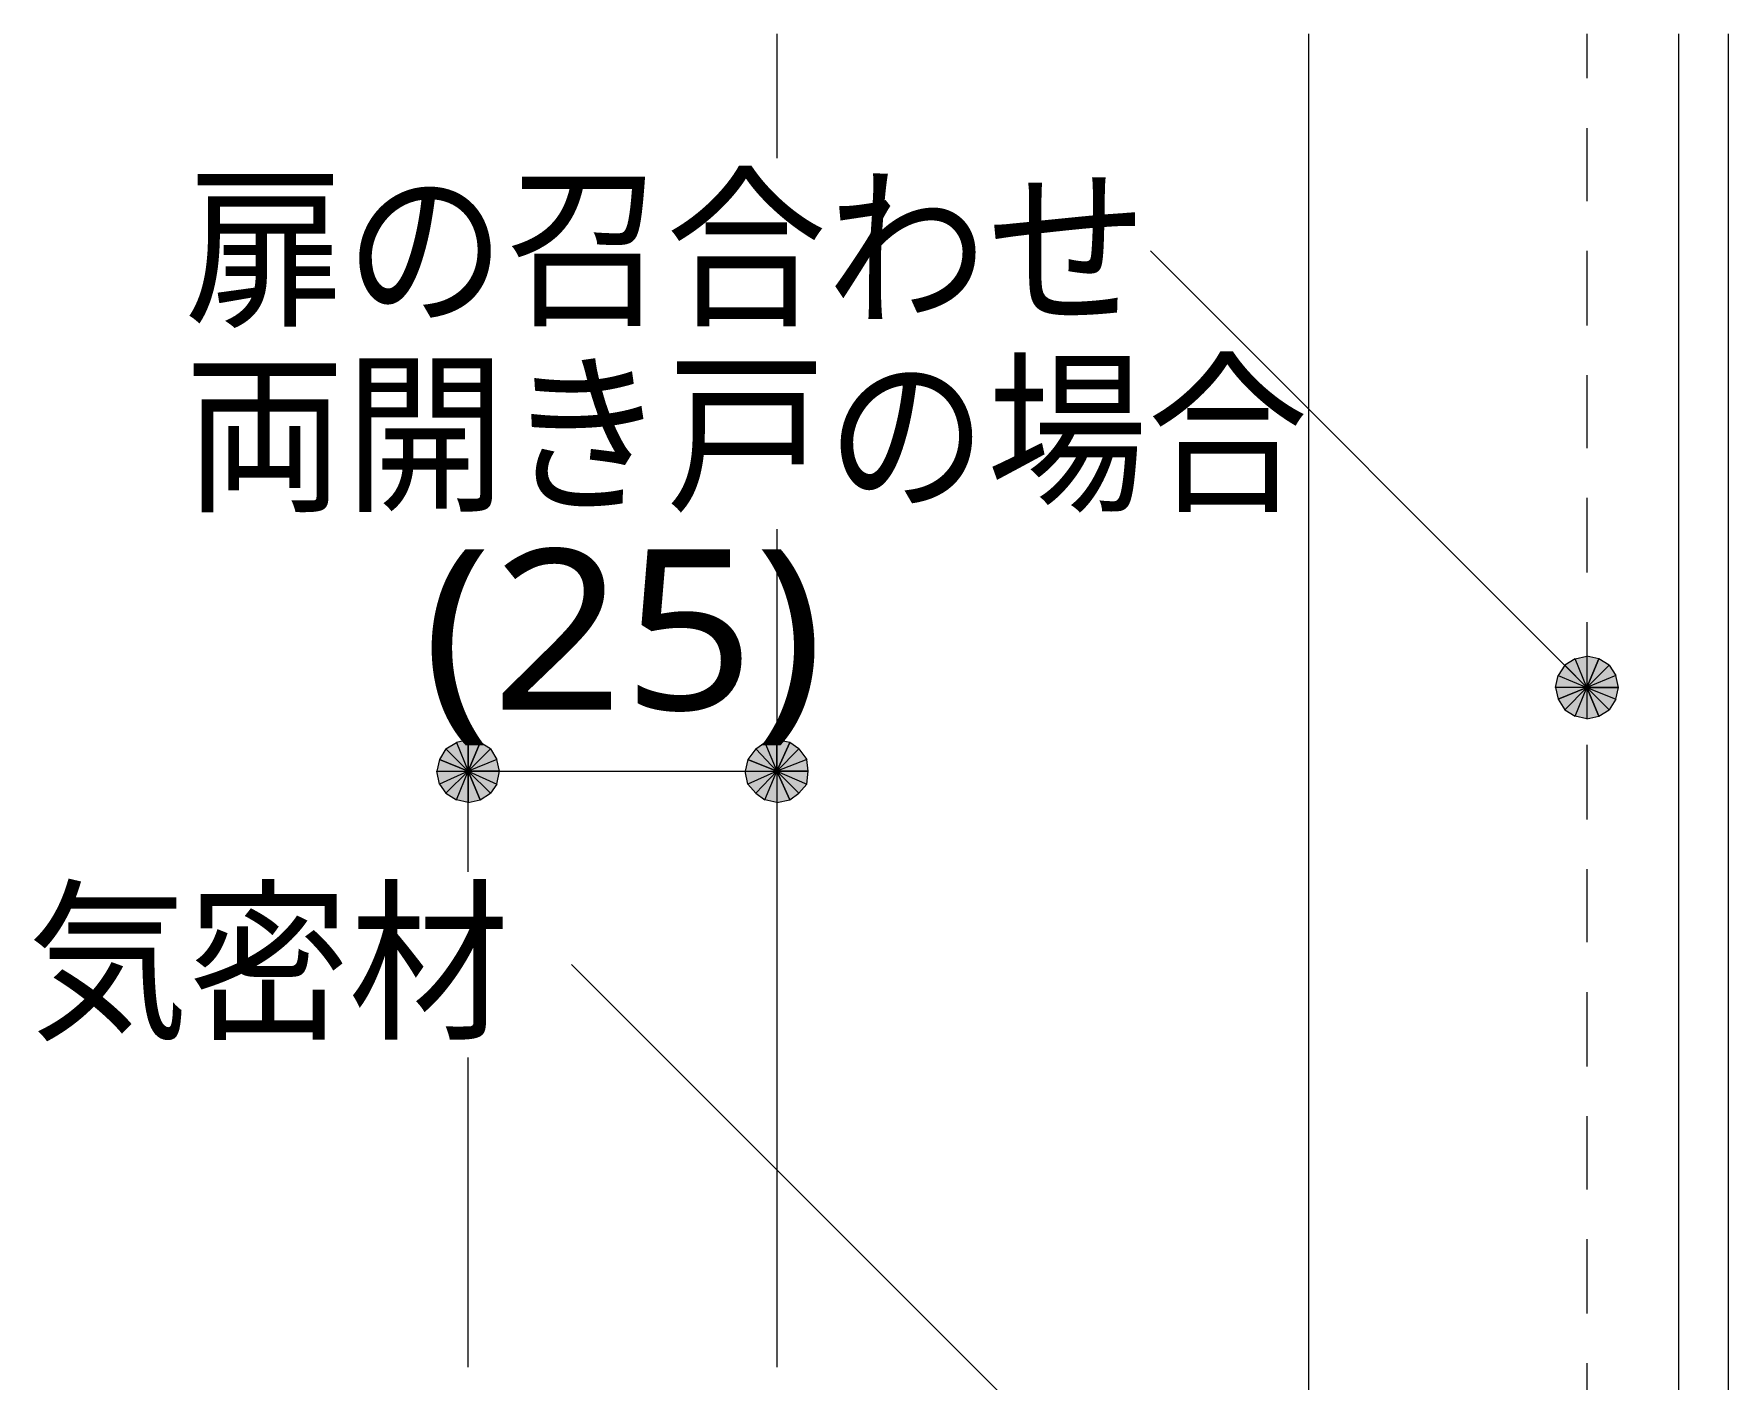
# Model space of a CAD drawing. Header units: millimetres. Extents: x 0 to 420, y 0 to 297.
# Drawn here: x 118.46 to 145.9, y 197.99 to 219.77 of the extents above; entities that cross this region are included whole.
import ezdxf
from ezdxf.enums import TextEntityAlignment as Align

# ---------------------------------------------------------------- set-up
doc = ezdxf.new("R2010")
doc.units = ezdxf.units.MM
doc.styles.add('kst32b', font='NotoSansJP-Variable.ttf')

msp = doc.modelspace()

# ---------------------------------------------------------------- hatches: boundary and pattern name
h = msp.add_hatch(color=7)
h.paths.add_polyline_path([(143.806, 209.656), (143.616, 209.698), (143.616, 209.19), (143.806, 209.656)])
h.paths.add_polyline_path([(143.616, 209.698), (143.616, 209.19), (143.425, 209.656), (143.616, 209.698)])
h.paths.add_polyline_path([(143.616, 209.19), (143.425, 209.656), (143.256, 209.55), (143.616, 209.19)])
h = msp.add_hatch(color=7)
h.paths.add_polyline_path([(144.124, 209.19), (144.082, 209.381), (143.616, 209.19), (144.124, 209.19)])
h.paths.add_polyline_path([(144.082, 209.381), (143.616, 209.19), (143.976, 209.55), (144.082, 209.381)])
h.paths.add_polyline_path([(143.616, 209.19), (143.976, 209.55), (143.806, 209.656), (143.616, 209.19)])
h = msp.add_hatch(color=7)
h.paths.add_polyline_path([(143.256, 209.55), (143.15, 209.381), (143.616, 209.19), (143.256, 209.55)])
h.paths.add_polyline_path([(143.15, 209.381), (143.616, 209.19), (143.108, 209.19), (143.15, 209.381)])
h.paths.add_polyline_path([(143.616, 209.19), (143.108, 209.19), (143.15, 209), (143.616, 209.19)])
for points in [[(143.15, 209), (143.256, 208.83), (143.616, 209.19), (143.15, 209)], [(125.688, 208.301), (125.497, 208.344), (125.497, 207.836), (125.688, 208.301)], [(130.704, 208.301), (130.493, 208.344), (130.493, 207.836), (130.704, 208.301)]]:
    msp.add_hatch(color=7).paths.add_polyline_path(points)
h = msp.add_hatch(color=7)
h.paths.add_polyline_path([(143.256, 208.83), (143.425, 208.724), (143.616, 209.19), (143.256, 208.83)])
h.paths.add_polyline_path([(143.425, 208.724), (143.616, 209.19), (143.616, 208.682), (143.425, 208.724)])
h.paths.add_polyline_path([(143.616, 209.19), (143.616, 208.682), (143.806, 208.724), (143.616, 209.19)])
h = msp.add_hatch(color=7)
h.paths.add_polyline_path([(143.806, 208.724), (143.976, 208.83), (143.616, 209.19), (143.806, 208.724)])
h.paths.add_polyline_path([(143.976, 208.83), (143.616, 209.19), (144.082, 209), (143.976, 208.83)])
h.paths.add_polyline_path([(143.616, 209.19), (144.082, 209), (144.124, 209.19), (143.616, 209.19)])
h = msp.add_hatch(color=7)
h.paths.add_polyline_path([(125.497, 208.344), (125.307, 208.301), (125.497, 207.836), (125.497, 208.344)])
h.paths.add_polyline_path([(125.307, 208.301), (125.497, 207.836), (125.137, 208.195), (125.307, 208.301)])
h.paths.add_polyline_path([(125.497, 207.836), (125.137, 208.195), (125.032, 208.026), (125.497, 207.836)])
h = msp.add_hatch(color=7)
h.paths.add_polyline_path([(126.005, 207.836), (125.963, 208.026), (125.497, 207.836), (126.005, 207.836)])
h.paths.add_polyline_path([(125.963, 208.026), (125.497, 207.836), (125.857, 208.195), (125.963, 208.026)])
h.paths.add_polyline_path([(125.497, 207.836), (125.857, 208.195), (125.688, 208.301), (125.497, 207.836)])
h = msp.add_hatch(color=7)
h.paths.add_polyline_path([(130.493, 208.344), (130.302, 208.301), (130.493, 207.836), (130.493, 208.344)])
h.paths.add_polyline_path([(130.302, 208.301), (130.493, 207.836), (130.154, 208.195), (130.302, 208.301)])
h.paths.add_polyline_path([(130.493, 207.836), (130.154, 208.195), (130.027, 208.026), (130.493, 207.836)])
h = msp.add_hatch(color=7)
h.paths.add_polyline_path([(131.001, 207.836), (130.979, 208.026), (130.493, 207.836), (131.001, 207.836)])
h.paths.add_polyline_path([(130.979, 208.026), (130.493, 207.836), (130.852, 208.195), (130.979, 208.026)])
h.paths.add_polyline_path([(130.493, 207.836), (130.852, 208.195), (130.704, 208.301), (130.493, 207.836)])
h = msp.add_hatch(color=7)
h.paths.add_polyline_path([(125.032, 208.026), (124.989, 207.836), (125.497, 207.836), (125.032, 208.026)])
h.paths.add_polyline_path([(124.989, 207.836), (125.497, 207.836), (125.032, 207.624), (124.989, 207.836)])
h.paths.add_polyline_path([(125.497, 207.836), (125.032, 207.624), (125.137, 207.476), (125.497, 207.836)])
h = msp.add_hatch(color=7)
h.paths.add_polyline_path([(130.027, 208.026), (129.985, 207.836), (130.493, 207.836), (130.027, 208.026)])
h.paths.add_polyline_path([(129.985, 207.836), (130.493, 207.836), (130.027, 207.624), (129.985, 207.836)])
h.paths.add_polyline_path([(130.493, 207.836), (130.027, 207.624), (130.154, 207.476), (130.493, 207.836)])
h = msp.add_hatch(color=7)
h.paths.add_polyline_path([(125.137, 207.476), (125.307, 207.37), (125.497, 207.836), (125.137, 207.476)])
h.paths.add_polyline_path([(125.307, 207.37), (125.497, 207.836), (125.497, 207.328), (125.307, 207.37)])
h.paths.add_polyline_path([(125.497, 207.836), (125.497, 207.328), (125.688, 207.37), (125.497, 207.836)])
h = msp.add_hatch(color=7)
h.paths.add_polyline_path([(125.688, 207.37), (125.857, 207.476), (125.497, 207.836), (125.688, 207.37)])
h.paths.add_polyline_path([(125.857, 207.476), (125.497, 207.836), (125.963, 207.624), (125.857, 207.476)])
h.paths.add_polyline_path([(125.497, 207.836), (125.963, 207.624), (126.005, 207.836), (125.497, 207.836)])
h = msp.add_hatch(color=7)
h.paths.add_polyline_path([(130.154, 207.476), (130.302, 207.37), (130.493, 207.836), (130.154, 207.476)])
h.paths.add_polyline_path([(130.302, 207.37), (130.493, 207.836), (130.493, 207.328), (130.302, 207.37)])
h.paths.add_polyline_path([(130.493, 207.836), (130.493, 207.328), (130.704, 207.37), (130.493, 207.836)])
h = msp.add_hatch(color=7)
h.paths.add_polyline_path([(130.704, 207.37), (130.852, 207.476), (130.493, 207.836), (130.704, 207.37)])
h.paths.add_polyline_path([(130.852, 207.476), (130.493, 207.836), (130.979, 207.624), (130.852, 207.476)])
h.paths.add_polyline_path([(130.493, 207.836), (130.979, 207.624), (131.001, 207.836), (130.493, 207.836)])

# ---------------------------------------------------------------- linework, layer by layer
at = {"lineweight": 13}
for points in [[(130.493, 219.773), (130.493, 217.763)], [(139.107, 219.773), (139.107, 188.934)], [(143.616, 219.773), (143.616, 219.054)], [(145.097, 219.773), (145.097, 188.934)], [(145.902, 219.773), (145.902, 187.41)], [(143.616, 218.249), (143.616, 217.064)], [(143.616, 209.19), (136.546, 216.26)], [(143.616, 216.26), (143.616, 215.053)], [(143.616, 214.249), (143.616, 213.064)], [(143.616, 212.259), (143.616, 211.053)], [(130.493, 211.751), (130.493, 198.183)], [(143.616, 210.248), (143.616, 209.063)], [(143.616, 208.259), (143.616, 207.052)], [(125.497, 207.836), (130.493, 207.836)], [(125.497, 206.206), (125.497, 207.836)], [(143.616, 206.248), (143.616, 205.063)], [(144.145, 187.727), (127.169, 204.703)], [(143.616, 204.258), (143.616, 203.052)], [(125.497, 198.183), (125.497, 203.2)], [(143.616, 202.247), (143.616, 201.062)], [(143.616, 200.258), (143.616, 199.051)], [(143.616, 198.247), (143.616, 197.062)]]:
    msp.add_lwpolyline(points, dxfattribs=at)
at = {"lineweight": 0}
for points in [[(143.616, 209.19), (143.425, 209.656), (143.256, 209.55)], [(143.616, 209.698), (143.616, 209.19), (143.425, 209.656)], [(143.806, 209.656), (143.616, 209.698), (143.616, 209.19)], [(143.616, 209.19), (143.976, 209.55), (143.806, 209.656)], [(143.15, 209.381), (143.616, 209.19), (143.108, 209.19)], [(143.256, 209.55), (143.15, 209.381), (143.616, 209.19)], [(144.082, 209.381), (143.616, 209.19), (143.976, 209.55)], [(144.124, 209.19), (144.082, 209.381), (143.616, 209.19)], [(143.616, 209.19), (143.108, 209.19), (143.15, 209)], [(143.15, 209), (143.256, 208.83), (143.616, 209.19)], [(143.256, 208.83), (143.425, 208.724), (143.616, 209.19)], [(143.425, 208.724), (143.616, 209.19), (143.616, 208.682)], [(143.616, 209.19), (143.616, 208.682), (143.806, 208.724)], [(143.806, 208.724), (143.976, 208.83), (143.616, 209.19)], [(143.976, 208.83), (143.616, 209.19), (144.082, 209)], [(143.616, 209.19), (144.082, 209), (144.124, 209.19)], [(125.307, 208.301), (125.497, 207.836), (125.137, 208.195)], [(125.497, 208.344), (125.307, 208.301), (125.497, 207.836)], [(125.688, 208.301), (125.497, 208.344), (125.497, 207.836)], [(125.497, 207.836), (125.857, 208.195), (125.688, 208.301)], [(130.302, 208.301), (130.493, 207.836), (130.154, 208.195)], [(130.493, 208.344), (130.302, 208.301), (130.493, 207.836)], [(130.704, 208.301), (130.493, 208.344), (130.493, 207.836)], [(130.493, 207.836), (130.852, 208.195), (130.704, 208.301)], [(125.032, 208.026), (124.989, 207.836), (125.497, 207.836)], [(125.497, 207.836), (125.137, 208.195), (125.032, 208.026)], [(125.963, 208.026), (125.497, 207.836), (125.857, 208.195)], [(126.005, 207.836), (125.963, 208.026), (125.497, 207.836)], [(130.027, 208.026), (129.985, 207.836), (130.493, 207.836)], [(130.493, 207.836), (130.154, 208.195), (130.027, 208.026)], [(130.979, 208.026), (130.493, 207.836), (130.852, 208.195)], [(131.001, 207.836), (130.979, 208.026), (130.493, 207.836)], [(124.989, 207.836), (125.497, 207.836), (125.032, 207.624)], [(125.497, 207.836), (125.032, 207.624), (125.137, 207.476)], [(125.137, 207.476), (125.307, 207.37), (125.497, 207.836)], [(125.307, 207.37), (125.497, 207.836), (125.497, 207.328)], [(125.497, 207.836), (125.497, 207.328), (125.688, 207.37)], [(125.688, 207.37), (125.857, 207.476), (125.497, 207.836)], [(125.857, 207.476), (125.497, 207.836), (125.963, 207.624)], [(125.497, 207.836), (125.963, 207.624), (126.005, 207.836)], [(129.985, 207.836), (130.493, 207.836), (130.027, 207.624)], [(130.493, 207.836), (130.027, 207.624), (130.154, 207.476)], [(130.154, 207.476), (130.302, 207.37), (130.493, 207.836)], [(130.302, 207.37), (130.493, 207.836), (130.493, 207.328)], [(130.493, 207.836), (130.493, 207.328), (130.704, 207.37)], [(130.704, 207.37), (130.852, 207.476), (130.493, 207.836)], [(130.852, 207.476), (130.493, 207.836), (130.979, 207.624)], [(130.493, 207.836), (130.979, 207.624), (131.001, 207.836)]]:
    msp.add_lwpolyline(points, close=True, dxfattribs=at)

# ---------------------------------------------------------------- texts
at = {"style": 'kst32b'}
for s, height, p, p2 in [('扉の召合わせ', 2.0791, (120.904, 215.265), (136.497, 215.265)), ('両開き戸の場合', 2.0791, (120.904, 212.259), (139.096, 212.259)), ('(25)', 2.5989, (124.756, 208.83), (131.254, 208.83)), ('気密材', 2.0791, (118.364, 203.708), (126.161, 203.708))]:
    msp.add_text(s, height=height, dxfattribs=at).set_placement(p, p2, align=Align.FIT)

doc.saveas('drawing.dxf')
